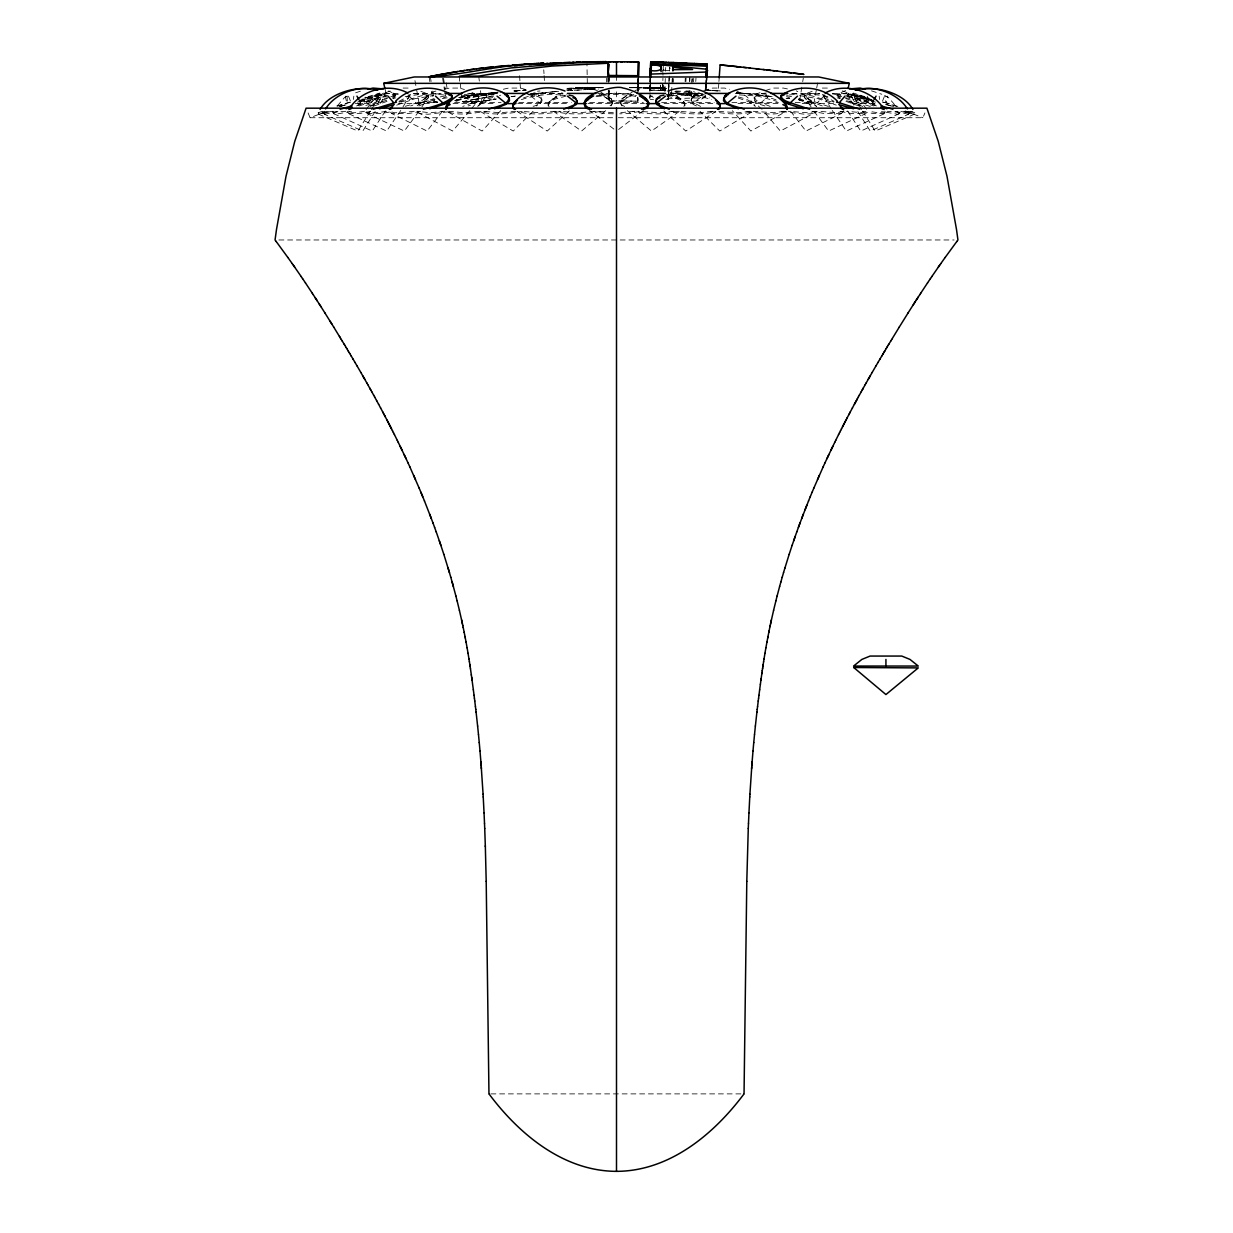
<?xml version="1.0" encoding="UTF-8"?>
<svg xmlns="http://www.w3.org/2000/svg" width="1233" height="1233" viewBox="0 0 1233 1233"><rect width="100%" height="100%" fill="white"/><g stroke="black" fill="none" stroke-linecap="round" stroke-linejoin="round"><path stroke-width="0.75" stroke-dasharray="5 3.75" d="M662.63 88.668L665.712 89.392M638.093 98.732L638.077 101.168L609.21 100.952L608.717 99.981L609.21 100.998L621.848 100.967M638.17 91.057L638.17 89.901M649.853 98.702L649.883 96.189L655.093 95.974M638.247 82.796L638.185 88.992M638.232 87.975L638.34 78.758L637.954 91.227L638.139 77.926M638.401 78.434L638 90.965M669.427 70.975L669.611 67.06M638.262 77.941L638.047 90.071L638.247 78.188M638.232 83.073L638.201 88.16M637.954 91.15L638.155 78.311M608.424 90.548L608.825 100.073L609.41 90.98M638.139 78.742L637.954 90.348M638.401 81.532L638.447 78.141M621.694 100.952L637.692 101.168L637.785 97.191M638.077 81.147L638.185 75.691M638.293 90.24L638.432 82.965M638.478 81.131L638.586 75.675M650.161 88.052L650.346 78.82L650.038 90.179L665.912 90.61M650.115 87.913L629.57 87.651L650.223 87.805L650.377 78.681M650.13 88.499L650.454 82.888M637.692 101.168L637.769 97.561M650.038 90.179L650.207 82.811M649.945 91.257L650.253 78.357M649.652 90.857L649.837 83.505M649.883 81.671L649.976 78.003M650.007 90.918L650.238 83.366M650.284 81.532L650.392 77.864L650.392 81.393M662.013 88.113L665.404 88.19L650.161 87.851L666.174 88.391L650.3 87.836L662.645 88.206L662.799 82.673L662.63 88.314M663 75.275L662.676 69.51M649.899 97.808L650.068 92.336M650.053 90.703L650.33 83.212M662.614 89.3L662.938 78.234M663.154 70.851L663.323 65.303M660.472 90.132L660.718 82.765M668.317 88.514L668.486 82.981M665.774 99.272L668.24 99.38L668.502 92.598M650.053 89.839C649.637 86.402 661.505 92.521 665.358 90.071M650.099 90.518L660.78 90.441L661.011 82.95M668.933 87.358L669.242 78.126M660.441 90.302L660.703 82.965M664.834 91.381L665.296 78.511M665.558 71.16L665.697 67.476M812.162 91.35L805.503 93.785L804.255 96.683L813.009 109.752M663.539 90.394L663.816 83.058M673.326 82.257L673.465 78.573M622.002 105.946L620.307 103.233L621.478 99.025L632.329 92.043M668.964 81.609L669.118 77.941M668.517 92.367L668.286 97.715L668.81 86.603M672.463 81.995L672.617 78.311M684.839 105.946L684.7 102.74C671.877 89.177 651.409 83.705 633.885 91.042M691.281 91.535L691.066 95.203L671.492 95.373L672.216 78.866M685.116 81.671L685.286 77.972M685.918 81.563L686.087 77.864M668.24 99.38L668.98 82.95M669.072 81.131L669.319 75.645M693.547 82.01L693.732 78.311M471.915 92.413L478.558 95.881L478.419 98.548L473.981 102.154L462.729 106.454M896.668 106.454L885.602 102.74L885.926 96.143M689.478 81.378L689.679 77.694M674.944 91.797C676.177 92.999 708.066 100.967 689.031 94.247L689.232 90.579M689.756 81.393L689.971 77.725M691.836 82.364L692.052 78.681M705.384 90.055L705.815 82.673M717.853 90.903L705.523 89.932L706.324 78.018L705.646 89.1M620.307 103.233L623.667 98.655L631.358 95.989L636.49 95.619M683.853 106.454L684.931 104.065M691.112 97.037L691.451 91.55M692.021 82.395L692.252 78.727M694.826 96.159L695.058 92.506M695.766 81.532L695.998 77.864M705.214 90.163L705.677 82.796M705.661 88.853L706.031 83.335M706.155 81.486L706.386 77.802L705.646 89.762M718.808 83.351L718.284 90.733L720.334 90.949M718.931 81.517L719.193 77.833M706.293 89.115L707.095 78.188M705.615 88.606L706.031 83.12M533.766 92.66C546.003 95.403 541.857 105.159 532.394 106.454M608.578 91.026L608.393 97.499M420.838 91.35L427.497 93.785L428.745 96.683L419.991 109.752M418.927 111.263L404.347 131.052L367.11 113.528L366.555 111.432M353.424 99.441L353.84 96.143M696.445 105.946L693.408 104.574C687.629 100.073 694.117 93.8 699.234 92.66M365.461 97.854L384.234 93.045L385.035 95.619L379.117 105.159M790.6 111.263L805.935 131.052L841.276 113.528L843.557 111.432M705.199 95.511L704.937 97.746L666.159 98.794M400.771 110.461L386.653 131.052L348.292 113.528L348.076 112.111L349.355 111.432M375.171 111.509L362.749 131.052L324.418 114.268L323.339 112.388L325.389 111.294M409.957 95.188L401.819 108.874M478.866 96.96L478.034 100.859L470.96 109.305M862.622 111.186L875.183 131.052L914.27 114.268L914.84 112.419L908.289 111.294M801.82 87.158L799.739 99.935L798.568 99.796M802.714 81.686L803.3 78.049M690.958 100.859C691.913 95.727 698.757 95.989 702.764 94.91M861.636 109.552L852.712 94.895L853.282 93.045L868.602 97.854M385.42 110.97L372.243 131.052L333.403 113.528L336.177 111.432M600.671 92.043L611.522 99.025L612.693 103.233L610.998 105.946M548.161 105.946L548.885 102.154L562.125 92.614M795.254 102.401L814.042 102.401L816.385 89.685M816.724 87.867L818.049 80.607M671.492 95.373L672.016 93.014L691.066 95.203M762.04 109.305C754.519 103.526 749.602 95.003 761.085 92.413M847.58 110.97L860.757 131.052L899.597 113.528L900.152 111.694L899.196 111.294M839.596 98.702L837.592 95.619L838.07 93.847L847.842 89.624M843.526 111.679L843.773 110.6M897.871 106.454L886.25 102.74L887.76 96.143M814.073 111.263L828.653 131.052L865.89 113.528L867.107 111.294L862.761 112.758L846.47 111.294M831.181 108.874L823.043 95.188M832.229 110.461L846.347 131.052L884.708 113.528L885.14 111.294M356.599 105.93L363.797 102.74L365.8 96.143M853.883 105.159L847.965 95.619L848.766 93.045L867.539 97.854M857.829 111.509L870.251 131.052L908.582 114.268L909.661 112.388L907.611 111.294M650.315 88.514L665.943 88.483M477.603 106.454L486.804 96.143L493.215 92.614M882.535 101.091L884.508 96.143M541.811 99.025L542.042 100.859L539.592 104.574L536.555 105.946M596.51 95.619L601.642 95.989L610.612 99.611L612.631 102.154L610.967 105.129L608.347 106.454M618.334 117.721L922.885 117.721L924.904 112.943M347.999 112.727L347.86 111.294M370.224 106.454L378.485 102.74L381.536 96.143M549.147 106.454L548.5 105.93C549.163 98.501 560.383 98.27 566.07 95.989M753.918 98.039L756.661 95.635L768.714 94.54M370.378 111.186L357.817 131.052L318.731 114.268L328.548 111.432M847.903 93.739L869.265 102.154L872.332 102.74L874.182 99.441M371.364 109.552L380.288 94.895L379.718 93.045L364.398 97.854M393.404 98.702L395.408 95.619L394.93 93.847L388.395 91.011M318.731 114.268L326.19 111.432M379.903 93.477L362.749 99.025M845.761 98.548L858.307 102.74L863.023 96.143M804.27 95.989L804.486 95.188M366.078 109.583L372.289 101.245L380.288 94.771L390.553 90.841M442.4 111.263L427.065 131.052L391.724 113.528L389.227 110.6M337.441 105.73L344.485 97.546L349.71 94.771M427.065 96.159L416.43 106.454C424.46 102.647 427.312 92.675 436.775 90.841M469.788 110.723L452.665 131.052L415.906 111.432L419.821 113.528L427.928 114.268L451.34 111.432M885.294 111.664L883.83 112.742L878.004 112.742L868.541 111.294M500.675 110.708L482.118 131.052L446.947 111.432C459.416 116.426 473.133 112.897 486.033 111.432M478.373 105.946L483.182 102.154L494.757 98.039M392.618 97.731L395.408 95.619M533.026 111.324L513.236 131.052L480.284 111.432C493.863 115.948 508.335 113.421 522.206 111.432M827.821 96.683C816.061 93.523 789.783 92.814 817.34 102.74L823.783 96.143M837.762 94.91L840.844 94.54M899.998 112.388L887.144 111.294M569.353 110.924L547.221 131.052L517.151 111.432C531.546 115.517 546.62 113.898 561.185 111.432M605.665 110.677L581.544 131.052L553.725 111.494M754.134 96.96L756.23 100.289L760.884 102.74L768.606 96.143M548.3 102.74L556.222 96.143M385.097 93.739L376.497 97.854L357.786 104.065M691.189 99.025L691.744 101.353L693.64 102.74L702.055 96.143M624.653 106.454L622.033 105.129L620.615 102.74L629.092 96.143M323.539 113.559L329.288 111.432M643.441 110.523L616.5 131.052M852.712 94.895L873.735 100.49L848.489 94.016L873.704 100.859M679.275 111.494L651.456 131.052L627.335 110.677M324.418 114.268L337.934 111.432M333.804 111.294L332.848 111.694L333.403 113.528M455.763 100.289L472.409 95.619M405.179 96.683C412.146 95.881 422.904 92.691 428.067 95.881C422.303 102.062 412.67 104.219 404.563 106.454M843.31 111.294L836.93 112.758L818.804 111.294M418.912 105.946L434.432 99.611M621.478 99.025L627.073 95.881L633.885 94.571M387.239 98.548L362.733 106.454M398.937 101.353L409.51 95.619M478.034 100.859L472.47 104.574L468.078 105.946M350.526 102.154L336.332 106.454M359.296 100.859L380.288 94.895M349.91 102.154L335.129 106.454M360.036 100.859L375.865 95.989L385.343 94.54M428.545 97.731L424.383 100.859L410.697 105.946M521.374 99.611C535.137 95.172 550.195 93.091 564.529 95.619M480.038 102.74L487.02 99.025L494.633 96.96M308.096 112.943L310.115 117.721L327.793 110.908M387.547 95.881L363.797 102.74M386.73 100.289L378.485 102.74M374.246 105.946L386.992 101.368M440.135 96.96L446.315 95.619M523.563 97.854C537.326 93.23 552.554 92.244 566.826 94.571M359.05 101.353L386.561 93.785L392.911 93.045L394.93 93.847L392.079 95.881M399.153 102.154L409.202 97.731M443.495 97.731L446.516 96.683M355.613 92.814L361.516 90.841M815.984 111.294L807.723 112.758L788.149 111.294M359.111 105.946L381.906 98.655L388.056 97.731M899.674 113.451L897.655 114.268L881.503 111.432M400.91 102.154L420.915 95.881L440.936 93.477M666.174 94.571C680.446 92.244 695.674 93.23 709.437 97.854M340.046 106.531L346.935 104.343M765.385 90.548L773.291 88.067L783.448 88.067L788.935 89.254M703.781 90.548L712.52 88.067L724.526 88.067L729.689 89.254M552.338 99.025L560.645 95.881L566.039 95.188M601.272 94.571L616.5 93.045L631.728 94.571M596.001 96.683C609.472 93.831 623.528 93.831 636.999 96.683M359.003 100.49L386.052 93.431L400.417 93.431M421.994 102.74L434.232 98.548M668.471 95.619C682.805 93.091 697.863 95.172 711.626 99.611M341.187 105.946L347.336 104.574M357.508 102.154L380.242 94.54M369.191 105.946L385.559 100.859M566.81 90.379L575.472 88.067L588.449 88.067L599.115 91.042M322.275 111.294L318.206 112.758L324.711 111.294M359.296 102.154L387.116 95.619M390.83 96.683L396.255 95.635M396.702 105.144L415.059 98.655L433.384 95.619M784.065 111.294L774.031 112.758L753.363 111.294M393.342 95.188L400.71 93.847M503.311 89.254L508.474 88.067L520.48 88.067L525.72 89.547M392.695 98.548L395.793 97.854M407.876 95.188L410.681 94.571M444.065 89.254L449.552 88.067L459.709 88.067L464.456 89.547M432.752 91.088L434.586 102L436.235 101.645M431.55 91.319L433.399 102.231L436.79 101.507M348.292 113.528L359.728 113.528L370.501 111.432M455.933 101.368L463.623 98.655L479.19 96.189M461.173 92.645L462.452 101.738L473.056 99.642M693.64 95.881L702.902 93.847M454.592 100.459L455.886 100.212M749.926 111.294L738.367 112.758L716.99 111.294M456.487 100.104L475.676 95.989L493.801 94.895M456.272 99.965L473.765 97.037M487.821 100.474L478.327 101.568M474.982 99.287L463.007 101.661L464.887 101.676M473.302 99.626L487.405 97.207M475.953 101.553L481.872 101.63L495.651 99.087M488.484 100.412L492.059 99.765M358.109 105.144L385.035 95.619M475.661 99.164L477.695 98.81M766.464 93.045L758.357 93.785M478.373 98.686L480.408 98.332M493.061 99.596L494.048 99.426M494.541 99.334L496.514 99.01M339.167 106.454L342.204 105.93M332.756 111.294L323.277 112.742M416.615 89.685L418.958 102.401L435.064 99.703M481.086 98.224L484.507 97.654M712.273 111.294L699.373 112.758L677.672 111.294M485.848 97.438L493.154 96.328M459.231 97.422L464.379 96.621M459.971 97.361L486.711 93.677L471.191 95.635M736.825 93.477C750.465 93.138 764.491 95.419 777.237 100.289M474.15 96.883L486.881 95.08M488.545 97.006L495.327 95.989M345.856 111.294L333.002 112.388M789.474 94.895L794.314 94.54M458.661 97.499L478.019 94.71M479.39 96.082L489.085 94.787M673.881 111.294L659.902 112.758L638.309 111.294M467.785 96.128L469.48 95.881M511.356 96.667L512.389 96.528M511.001 96.667L514.454 96.236M512.882 96.405L515.486 96.082M442.231 98.548L447.656 97.792M499.396 95.419L500.752 95.234M472.886 95.403L474.597 95.157M364.459 111.294L354.996 112.742L349.17 112.742L347.783 111.694M488.206 94.833L495.743 93.924M634.456 111.294L619.644 112.758M489.963 94.602L497.962 93.646M479.729 94.494L483.166 94.062M386.53 111.294C380.519 112.604 369.653 112.897 366.093 112.111M594.691 111.294L579.34 112.758L559.119 111.294M739.199 94.895L757.324 95.989L777.067 101.368M414.196 111.294L400.371 112.758L394.283 112.742L389.69 111.294M555.328 111.294L539.7 112.758L520.727 111.294M678.165 111.432C663.277 115.116 647.849 114.315 632.883 111.432M528.618 94.386L533.01 93.831M488.314 93.461L468.047 95.789L502.494 92.028M530.483 94.17L536.802 93.415M444.851 111.294L430.163 112.758L417.016 111.294M516.01 111.294L500.413 112.758L483.074 111.294M479.637 111.294L464.348 112.758L448.935 111.294M534.243 93.739L540.516 93.03M495.728 92.675L468.047 95.789L499.427 92.275L466.166 95.789L497.593 92.583M538.004 93.338L544.169 92.66M462.082 95.789L498.394 92.028M493.878 92.845L496.652 92.552M639.357 111.432L628.861 113.528L619.644 113.821M541.765 92.937L553.355 91.859M367.11 113.528L381.321 113.528L392.818 111.432M545.525 92.567L550.75 92.09M600.117 111.432C585.151 114.315 569.723 115.116 554.835 111.432M551.552 91.966L555.975 91.627M351.497 111.432L335.345 114.268L333.326 113.451M537.449 91.196L539.992 90.98M554.511 91.72L558.58 91.412M513.914 90.934L525.196 90.163L513.945 90.98L516.689 90.764M516.088 90.795L518.862 90.579M427.497 93.785L413.286 93.785M514.654 90.903L526.044 90.101L515.055 90.872M420.653 111.432L408.601 113.528L391.724 113.528M515.117 90.903L526.152 90.101L513.175 90.98M914.27 114.268L900.244 111.294M567.827 90.687L576.227 90.148M570.833 90.487L572.636 90.363M574.285 90.302L584.642 89.655M576.921 90.132L585.675 89.608M566.702 89.177L573.761 88.807M584.796 89.701L587.432 89.577L586.954 63.746M569.954 89.007L571.511 88.93M587.124 89.531L587.925 89.547M433.399 102.231L437.7 102.046L434.586 102M587.879 89.5L589.913 89.454M653.552 99.534L650.253 99.642M573.037 88.853L576.058 88.699M589.405 89.423L598.421 89.115M574.501 88.791L578.246 88.606M590.175 89.392L598.144 89.13M577.291 88.668L584.581 88.375M578.616 88.606L581.128 88.514M847.657 94.54L857.135 95.989L872.964 100.859M567.041 88.36L584.627 87.82M474.643 93.785L466.536 93.045M568.906 88.283L586.399 87.774M584.118 88.375L585.875 88.314M585.644 88.344L589.59 88.221M484.862 93.847L496.175 93.477M587.524 88.267L591.362 88.16M590.576 88.175L596.895 88.005M591.979 88.129L594.553 88.067M530.098 93.847L539.36 95.881M832.29 93.847L839.658 95.188M462.452 101.738L463.67 101.707M819.714 93.785L805.503 93.785M585.86 87.79L588.449 87.743M588.126 87.743L590.515 87.697M464.194 101.63L467.307 101.645M590.222 87.713L592.595 87.666M592.133 87.682L594.676 87.635M465.365 101.615L468.525 101.63M593.874 87.651L598.991 87.589M603.369 87.682L575.225 88.067L603.06 87.651M596.448 87.605L600.764 87.558M467.723 101.584L470.944 101.599M598.822 87.574L602.213 87.543M600.579 87.558L602.829 87.543M468.894 101.568L472.162 101.584M471.253 101.553L474.582 101.584M438.686 94.54L443.526 94.895M472.424 101.538L475.799 101.584M403.114 88.067L410.651 88.067M822.349 88.067L829.886 88.067M413.487 93.431L441.137 93.431M467.708 93.431L497.762 93.431M531.67 93.431L565.623 93.431M597.681 93.431L631.558 93.431M701.33 93.431L667.377 93.431C677.857 99.179 697.955 106.392 705.415 95.588M735.238 93.431L765.292 93.431M791.863 93.431L819.513 93.431M832.583 93.431L846.948 93.431L873.997 100.49M418.958 102.401L437.746 102.401M454.592 102.401L501.107 102.401M518.831 102.401L571.357 102.401M589.651 102.401L643.349 102.401M661.643 102.401L714.169 102.401M731.893 102.401L778.408 102.401M355.32 103.603L381.059 103.603M398.151 103.603L430.502 103.603M453.05 103.603L494.032 103.603M517.752 103.603L569.107 103.603M587.956 103.603L644.505 103.603M664.032 103.603L715.494 103.603M737.981 103.603L779.842 103.603M802.19 103.603L835.851 103.603M851.741 103.603L876.987 103.603M310.115 117.721L616.5 117.721M278.905 239.973L954.095 239.973M490.888 1093.887L742.112 1093.887M629.878 87.635L635.442 87.651M631.943 87.635L633.469 87.635M799.616 95.619L817.941 98.655L836.298 105.144M474.782 101.538L478.219 101.599M613.356 112.758L598.544 111.294M845.884 95.619L873.704 102.154M634.887 87.635L652.473 87.867M629.693 87.605L649.067 87.913M855.425 95.635L852.758 94.54M847.965 95.619L874.891 105.144M650.161 87.851L656.31 87.975M657.189 87.975L658.468 88.005M654.985 88.021L661.119 88.067M657.312 88.067L661.689 88.19M660.009 88.067L662.645 88.206M837.592 95.619L840.382 97.731M665.728 88.329L652.673 87.913L665.912 88.375M653.336 87.913L666.575 88.391M675.746 90.98L694.549 91.874M914.794 112.758L910.725 111.294M685.902 90.918L693.932 91.334M705.553 89.917L720.642 90.949M841.276 113.528L824.399 113.528L812.347 111.432M717.436 90.888L707.973 90.271L715.371 90.98M664.31 70.219L669.427 70.605M660.78 90.441L665.758 90.826M667.392 96.189L668.348 96.266M781.66 111.432L805.072 114.268L813.179 113.528L817.094 111.432L780.335 131.052L763.212 110.723M746.967 111.432C759.867 112.897 773.584 116.426 786.053 111.432L750.882 131.052L732.325 110.708M840.182 111.432L851.679 113.528L865.89 113.528M862.499 111.432L873.272 113.528L884.708 113.528M710.794 111.432C724.665 113.421 739.137 115.948 752.716 111.432L719.764 131.052L699.974 111.324M786.685 95.619L792.865 96.96M671.815 111.432C686.38 113.898 701.454 115.517 715.849 111.432L685.779 131.052L663.647 110.924M613.356 113.821L604.139 113.528L593.643 111.432M675.052 91.581L702.224 94.509M895.066 111.432L908.582 114.268M844.944 97.731L851.094 98.655L873.889 105.946M736.455 92.552L738.243 92.752M903.712 111.432L909.738 112.727M738.798 92.86L743.73 93.338M736.64 92.629L740.047 92.937M792.064 93.477L812.085 95.881L832.09 102.154M741.033 93.107L747.583 93.754M749.602 93.97L753.086 94.355M746.643 93.723L755.906 94.679M757.324 94.833L766.926 96.004M755.397 94.694L761.362 95.357M767.65 96.02L772.12 96.544M765.354 95.758L771.75 96.575M786.115 98.27L789.105 98.64M906.81 111.432L914.454 113.821M786.947 98.316L789.706 98.655M836.745 95.635L842.17 96.683M464.286 94.54L476.339 95.635L479.082 98.039M798.691 99.781L814.042 102.401M527.693 94.54C532.394 95.927 540.593 94.926 542.042 100.859M904.452 111.432L909.461 113.559M666.961 95.188L672.355 95.881L680.662 99.025M870.267 106.454L858.307 102.74M798.768 98.548L811.006 102.74L816.57 106.454L804.147 94.771L796.225 90.841M890.796 105.93L893.833 106.454M828.437 106.454L817.34 102.74M870.251 99.025L853.097 93.477M885.664 104.574L891.813 105.946M883.09 102.154L886.25 102.74M882.474 102.154L885.602 102.74M770.271 106.454L760.884 102.74M896.823 111.432L899.597 113.528M876.401 105.93L869.203 102.74L845.453 95.881M847.441 100.859L863.809 105.946M840.921 95.881L838.147 93.785L846.439 93.785L873.95 101.353M862.776 106.454L846.27 100.289M701.253 93.816L688.893 92.413L689.031 94.247M822.319 94.571L825.124 95.188M837.207 97.854L840.305 98.548M738.243 98.039L749.818 102.154L754.627 105.946M669.334 67.846L670.444 68.2M700.606 106.454L693.64 102.74M599.115 94.571L605.927 95.881L611.522 99.025M666.93 95.989C673.064 98.239 681.926 98.393 684.885 105.144M392.156 94.54L395.238 94.91M875.492 102.154L856.843 95.989M702.147 94.047L704.351 94.818M846.008 101.368L858.754 105.946M823.798 97.731L833.847 102.154M822.303 105.946L808.617 100.859L804.455 97.731M883.645 111.432L885.001 112.727M823.49 95.619L834.063 101.353M886.065 104.343L892.954 106.531M738.367 96.96L745.98 99.025L752.962 102.74L755.397 106.454M871.484 90.841L881.811 94.278M786.484 96.683L789.505 97.731M764.922 105.946L760.53 104.574L754.966 100.859M653.367 97.361L650.084 95.558M842.447 90.841L852.712 94.771L860.711 101.245L866.922 109.583M905.207 110.908L922.885 117.721M664.048 70.127L663.184 69.772M872.332 102.74L875.214 104.065M798.568 99.611L814.088 105.946M884.6 95.465L888.515 97.546L895.559 105.73M736.563 90.841L746.212 96.143L752.962 102.74M613.911 129.095L589.559 110.523M603.923 96.159L612.385 102.74M530.945 96.143L539.36 102.74M676.809 96.159L684.7 102.74M464.394 96.143L472.116 102.74M409.217 96.143L415.66 102.74M805.92 96.143L811.006 102.74M369.977 96.143L374.693 102.74M358.818 99.441L360.668 102.74M851.464 96.143L854.515 102.74M348.492 96.143L350.465 101.091M318.206 112.758L318.546 113.821M867.2 96.143L869.203 102.74M428.514 95.188L428.73 95.989M384.881 88.391L386.052 93.431M345.24 96.143L346.75 102.74M414.951 80.607L416.276 87.867M429.069 76.77L429.993 82.226M430.302 76.538L431.211 81.995M442.647 78.295L444.358 89.208M444.651 91.026L445.791 98.301M443.541 78.249L445.252 89.161M446.254 82.827L447.332 90.132M459.416 76.199L459.616 81.732M460.433 83.474L460.911 90.826M879.16 96.143L879.576 99.441M478.712 76.138L479.39 81.625M480.516 90.687L481.872 101.63M519.586 75.722L519.956 81.255M520.079 83.089L520.557 90.471M612.631 102.154L612.693 103.233M548.069 104.065L548.13 105.129M543.753 69.803L544 73.641M544.107 75.552L544.477 81.316M347.074 96.143L347.398 102.74M609.04 76.77L609.179 81.948M608.347 78.588L608.393 81.964M608.347 78.82L608.378 82.303M609.04 75.46L609.071 80.962M609.148 90.024L609.21 100.998M608.316 90.256L608.378 97.315M607.838 78.018L607.854 81.717M606.59 78.28L606.605 81.979M616.5 75.444L616.5 82.133M616.5 91.828L616.5 100.936"/><path stroke-width="1.5" d="M638.571 68.694L638.586 75.675M706.925 64.347L706.74 66.228L650.623 63.931L650.87 62.575L686.719 63.099M650.639 63.715L650.33 77.278M650.623 64.363L652.149 64.393M638.355 76.585L638.602 61.804L636.814 61.789M650.592 73.055L650.7 62.051L653.521 62.02M746.797 881.302L744.038 1093.887M746.797 881.318L748.277 828.499M650.685 71.807L650.87 62.575M650.346 76.739L650.824 63.962L707.095 69.218L706.571 76.554M650.3 76.508L650.808 64.039M607.823 76.169L607.761 63.253L609.272 64.578L608.27 71.838L609.04 75.46L638.185 75.691L638.555 62.097L638.54 62.868M650.592 70.528L650.392 77.864L650.592 70.528C664.51 72.793 665.327 63.376 650.562 65.457M661.058 71.714L661.242 66.197M748.277 828.53L748.493 823.305M672.925 70.959L673.079 67.276L692.592 69.51L672.617 69.695L673.079 67.276M748.493 823.336L748.955 812.824M787.147 109.444L787.163 106.454C772.891 87.497 744.439 81.548 724.634 95.881C721.475 105.036 738.29 106.562 744.208 109.259M748.955 812.855L749.772 796.919M749.756 796.965L749.911 794.237M749.911 794.283L751.899 764.537M706.139 77.14L706.91 64.239L706.093 64.178M706.278 77.032L707.141 64.255L669.735 63.361L694.287 64.702L694.472 63.561L700.93 63.762M706.447 76.199L707.141 65.149L691.898 64.286M706.031 77.278L706.74 66.228M706.386 77.802L707.018 65.179M706.879 71.868L707.095 69.218M719.193 77.833L720.103 64.917L737.01 66.613M751.591 768.621L751.698 767.265M706.447 77.633L706.863 72.007L650.608 74.103M751.791 765.955L753.009 750.851M752.007 763.227L752.099 761.855M753.009 750.897L753.748 742.59M753.748 742.651L754.534 734.313M754.534 734.359L755.382 725.99M755.382 726.052L756.908 712.104M756.908 712.165L757.232 709.314M591.516 109.259C566.887 99.102 614.573 83.829 623.05 88.067C631.281 89.177 662.275 102.015 641.484 109.259M757.232 709.376L757.571 706.524M757.555 706.586L758.249 700.945M758.233 701.007L758.588 698.14M758.572 698.217L758.942 695.35M758.927 695.427L759.651 689.771M759.651 689.833L760.391 684.176M760.391 684.253L760.961 679.969M760.946 680.046L761.146 678.582M761.146 678.643L761.871 673.403M761.84 673.68L761.963 672.694M761.932 672.971L762.271 670.598M762.225 670.875L762.533 668.764M762.533 668.841L762.641 668.07M762.626 668.147L762.842 666.668M762.842 666.745L763.057 665.265M763.042 665.342L763.165 664.556M763.15 664.633L763.597 661.751M763.581 661.828L764.044 658.946M764.028 659.023L764.953 653.336M764.938 653.413L765.909 647.741M674.066 63.453L678.628 62.914M765.893 647.818L766.926 642.162M766.911 642.239L767.974 636.552M767.697 638.031L768.806 632.359M768.791 632.452L769.084 630.972M769.068 631.049L769.793 627.489M769.931 626.888L770.24 625.408M770.147 625.84L770.533 624.021M770.517 624.114L770.671 623.328M770.979 621.941L770.656 623.42M770.964 622.033L771.272 620.553M771.257 620.646L771.426 619.875M771.411 619.952L773.615 610.273M848.119 88.391L849.306 83.351L818.727 76.97L414.273 76.97L383.694 83.351L384.881 88.391M773.584 610.35L775.927 600.733M775.896 600.81L777.129 595.986M777.098 596.063L779.61 586.538M779.595 586.631L780.905 581.837M780.89 581.93L782.215 577.214M782.2 577.306L783.556 572.59M783.525 572.682L784.928 567.997M784.897 568.089L789.166 554.341M789.135 554.434L792.125 545.325M792.095 545.418L796.811 531.793M793.636 540.886L795.208 536.37M796.78 531.885L800.047 522.884M798.398 527.416L803.377 514.069M801.666 518.554L808.555 500.922M805.072 509.691L806.798 505.299M808.509 501.014L810.312 496.56M810.281 496.668L812.1 492.244M812.069 492.337L813.903 487.944M813.872 488.037L823.166 466.845M817.525 479.529L819.359 475.321M823.12 466.937L825.062 462.699M825.016 462.791L828.884 454.499M826.927 458.676L834.71 442.4M565.038 91.042C547.329 84.044 524.719 88.606 513.051 104.065C511.942 106.115 513.652 108.489 515.564 109.259M830.826 450.43L832.768 446.408M834.664 442.493L835.681 440.428M835.635 440.52L838.61 434.525M838.563 434.617L839.596 432.583M839.55 432.675L840.567 430.641M840.521 430.733L841.553 428.699M841.507 428.791L843.526 424.861M842.493 426.865L844.019 423.89M844.466 423.027L845.006 421.994M843.973 423.982L844.513 422.934M845.453 421.131L845.992 420.083M844.959 422.071L845.499 421.039M846.732 418.665L845.946 420.176M847.179 417.802L848.843 414.658M847.225 417.71L846.686 418.742M848.797 414.735L849.337 413.718M786.947 109.259L785.529 105.946L782.847 104.574M849.707 413.009L850.277 411.93M849.29 413.795L849.784 412.87M850.2 412.084L852.435 407.892M852.388 407.984L858.384 396.934M854.377 404.301L857.397 398.752M858.338 397.026L859.37 395.13M859.324 395.223L861.358 391.539M861.312 391.632L865.319 384.465M862.299 389.844L863.285 388.071M874.182 99.441L876.046 96.143M865.273 384.557L866.306 382.723M866.26 382.8L872.178 372.428M868.263 379.255L870.236 375.818M872.132 372.505L876.062 365.723M876.016 365.8L878.004 362.425M877.942 362.502L879.915 359.157M879.869 359.235L881.826 355.921M883.83 352.546L881.78 355.998M883.784 352.638L886.311 348.4M882.828 354.225L883.337 353.393M884.323 351.713L884.832 350.881M886.758 347.644L887.298 346.75M887.251 346.827L888.284 345.117M886.265 348.477L886.804 347.567M888.731 344.377L890.719 341.094M888.238 345.194L888.777 344.3M891.644 339.568L899.242 327.146M890.673 341.156L891.69 339.491M899.196 327.207L908.212 312.75M908.166 312.797L913.745 303.996M320.087 109.398C328.764 94.217 352.7 86.726 369.792 88.93M913.299 304.705L915.41 301.422M914.162 303.349L919.864 294.533M916.227 300.158L918.215 297.076M920.635 293.346L927.555 282.881M919.833 294.579L920.666 293.315M927.524 282.912L930.437 278.596M930.422 278.627L931.84 276.531M931.809 276.562L940.764 263.631M348.847 109.583C359.944 90.302 388.287 82.21 407.969 93.091M569.045 95.188L572.698 95.881L575.364 97.854L577.059 101.353L573.823 105.129L563.712 109.259M938.375 267.037L939.592 265.311M940.748 263.662L945.141 257.481M325.574 108.905C335.653 92.706 359.527 84.46 377.745 90.302M945.141 257.497L956.808 241.498M956.808 241.498L957.949 239.973L956.484 229.353L946.99 176.257L938.205 141.24L926.908 108.18L306.092 108.18L294.795 141.24L286.01 176.257L276.516 229.353L275.051 239.973L276.192 241.498M743.699 1094.318C713.506 1134.576 669.272 1171.196 616.5 1171.35C563.728 1171.196 519.494 1134.576 489.301 1094.318M389.289 109.259L392.973 105.93M836.544 102.154L839.272 102.74L844.929 96.143M706.925 72.161L707.603 70.512L705.893 69.002M587.987 99.611C584.18 101.152 582.839 105.714 586.631 108.288L589.621 109.444M837.438 101.245C823.197 86.433 797.689 83.613 780.921 95.619C781.398 99.703 786.808 101.615 790.353 102.74L797.504 96.143M395.562 101.245C409.294 86.973 432.598 84.276 449.829 93.785C451.386 94.556 453.081 96.112 451.571 97.854C443.556 104.188 433.153 106.5 423.412 109.259M516.01 102.154L512.789 105.946L513.051 108.288L514.469 109.444M389.982 109.444L391.971 108.288M445.853 109.444L445.837 106.454C460.109 87.497 488.561 81.548 508.366 95.881C511.525 105.036 494.71 106.562 488.792 109.259M727.84 102.74L735.978 96.143M584.165 102.74L592.426 96.143M718.531 109.444L719.949 108.288L720.211 105.946L716.99 102.154M663.955 95.188L660.302 95.881L656.218 99.025L656.31 102.154L657.004 102.74L665.527 96.143M517.459 100.289L513.683 102.74M651.486 67.029L650.223 68.832L651.61 70.558M726.622 95.989L723.74 98.039L723.524 100.859L727.547 104.574L738.428 108.751M717.436 109.259C719.348 108.489 721.058 106.115 719.949 104.065C708.281 88.606 685.671 84.044 667.962 91.042M784.126 94.91L781.121 95.989L780.458 97.731L782.97 100.859L789.921 104.574L803.269 108.751M593.643 95.881L586.631 99.025M396.456 102.154L373.075 109.259M349.956 109.259L351.266 108.627M352.052 106.994L346.088 108.751M855.255 90.302C873.473 84.46 897.347 92.706 907.426 108.905M643.379 109.444L646.369 108.288C650.161 105.714 648.82 101.152 645.013 99.611M728.302 94.571L724.634 95.881M825.031 93.091C844.713 82.21 873.056 90.302 884.153 109.583M450.153 104.574L447.471 105.946L446.053 109.259M368.05 89.254L372.952 88.067L383.54 88.93M340.108 109.259L351.729 105.93M568.552 108.751L576.15 104.574C578.477 101.892 576.196 97.808 572.852 97.731M660.148 97.731C656.804 97.808 654.523 101.892 656.85 104.574L664.448 108.751M433.785 75.814L430.302 76.538L434.679 76.569M434.679 75.629L436.513 75.259M439.672 74.643L429.069 76.77C464.564 74.982 499.319 64.594 535.122 64.178M394.236 104.574L379.456 108.751M437.438 75.09L443.248 73.965M440.243 74.566L457.659 71.529M443.988 73.872L447.702 73.209M494.572 108.751L505.453 104.574L509.476 100.859L509.26 98.039L506.378 95.989M449.105 72.978L460.279 71.16M429.731 108.751L443.079 104.574L450.03 100.859L452.542 97.731L451.879 95.989L448.874 94.91M459.986 71.16L463.069 70.743M461.157 70.99L467.276 70.127M463.485 70.635L464.656 70.466M787.764 93.477L783.171 93.785M466.999 70.127L476.924 68.832M849.46 88.93L860.048 88.067L864.95 89.254M469.341 69.803L474.042 69.171M476.385 68.863L493.03 66.952M490.611 68.493L491.952 68.324M478.743 68.57L483.459 68M885.926 666.051L853.59 666.051L861.852 659.424L870.097 656.064L901.77 656.064L910 659.424L918.261 666.051L885.926 666.051L885.926 659.424M485.817 67.723L531.284 63.823M863.208 88.93C880.3 86.726 904.236 94.217 912.913 109.398M496.267 66.628L509.167 65.426M514.515 65.858L517.413 65.596M512.404 65.164L515.641 64.902M529.019 64.625L531.916 64.393M518.862 64.655L522.376 64.409M534.814 64.193L582.947 61.989M523.563 64.332L528.356 64.024M537.727 63.993L543.537 63.623M529.466 63.946L535.076 63.623M546.435 63.453L547.822 63.376M533.781 63.684L537.264 63.5M536.324 63.546L538.744 63.422M549.903 63.253L551.29 63.176M564.529 63.407L566.147 63.315M538.097 63.453L543.815 63.16L540.455 63.33M567.766 63.237L511.217 67.907L459.416 76.199L478.712 76.138L513.236 70.404L551.86 66.058L607.761 63.253M552.677 63.114L556.838 62.898M567.257 63.253L573.037 62.96M568.583 63.191L569.384 63.16M449.829 93.785L445.236 93.477M557.532 62.868L561.292 62.698M572.621 63.006L593.474 62.236M563.805 62.606L570.093 62.359M572.59 62.282L573.854 62.236M576.366 62.159L580.126 62.051M592.302 62.251L594.923 62.189M594.229 62.205L596.957 62.128M582.639 61.989L584.149 61.958M596.356 62.159L599.238 62.097M583.903 61.958L586.415 61.912M598.313 62.097L601.041 62.035M585.952 61.912L587.756 61.881M600.671 62.066L602.398 62.02M587.663 61.881L594.368 61.773M602.105 62.035L605.126 61.958M604.987 61.974L609.302 61.912M593.952 61.773L596.464 61.742M609.225 61.897L610.751 61.897M596.171 61.742L598.806 61.712M610.582 61.881L613.618 61.85M598.575 61.712L601.01 61.696M613.31 61.85L616.038 61.82M600.363 61.696L603.199 61.665M615.067 61.835L617.872 61.82M602.829 61.665L605.958 61.65M617.332 61.804L621.37 61.773M605.079 61.65L606.497 61.65M620.631 61.789L622.896 61.773M622.002 61.789L624.915 61.758M624.761 61.773L627.505 61.773M626.934 61.758L628.969 61.758M383.694 83.351L849.306 83.351M446.454 93.431L462.406 93.431M503.295 93.431L527.847 93.431M567.411 93.431L595.801 93.431M637.199 93.431L665.589 93.431M705.153 93.431L729.705 93.431M770.594 93.431L786.546 93.431M442.632 103.603L449.506 103.603M504.806 103.603L515.933 103.603M574.855 103.603L586.291 103.603M646.262 103.603L659.547 103.603M716.99 103.603L728.271 103.603M785.359 103.603L789.105 103.603M630.017 61.758L638.524 61.804M628.892 61.773L631.635 61.773M632.776 61.773L635.766 61.789M650.7 62.051L651.486 62.066M652.904 62.035L656.249 62.082M655.155 62.082L658.977 62.143M657.405 62.128L664.171 62.297M659.67 62.189L663.354 62.359M663.061 62.251L666.437 62.359M665.789 62.328L668.687 62.436M664.618 63.5L663.354 62.683M668.517 62.405L671.245 62.498M672.601 62.529L674.004 62.59M670.952 62.498L678.165 62.729M677.718 62.744L680.94 62.837M679.969 62.821L682.327 62.898M685.101 63.006L682.219 62.914L685.918 63.207M684.469 63.006L694.811 63.453M686.026 64.301L691.99 64.578M695.936 63.623L698.957 63.792M700.498 63.869L704.752 63.977M702.07 63.962L707.048 64.116M732.263 66.12L720.226 64.933M732.911 66.243L740.571 66.998M736.825 66.659L750.173 68.031M743.453 67.368L746.289 67.676M749.202 67.985L767.45 70.034M755.829 68.647L758.727 68.971M763.088 69.464L764.568 69.634M766.387 69.849L770.717 70.42M772.86 70.605L774.817 70.836M768.483 70.081L777.761 71.237M776.744 71.052L784.28 72.023M784.049 71.93L803.916 74.396L793.528 73.071M791.416 72.886L782.292 71.714M853.544 108.751L838.764 104.574M886.912 108.751L880.948 106.994M881.271 105.93L892.892 109.259M809.588 109.259L790.353 102.74M859.925 109.259L839.272 102.74M669.288 109.259L659.177 105.129L657.004 102.74M508.366 95.881L504.698 94.571M646.369 99.025L639.357 95.881M840.027 105.93L843.711 109.259M841.029 108.288L843.018 109.444M881.734 108.627L883.044 109.259M719.317 102.74L715.541 100.289M567.473 96.143L575.996 102.74M640.574 96.143L648.835 102.74M497.022 96.143L505.16 102.74M435.496 96.143L442.647 102.74M388.071 96.143L393.728 102.74M276.192 241.498L287.859 257.497M287.859 257.481L292.252 263.662M292.236 263.631L301.191 276.562M293.423 265.326L294.641 267.068M301.16 276.531L302.578 278.627M302.563 278.596L305.476 282.912M305.445 282.881L312.365 293.346M312.334 293.315L313.167 294.579M313.136 294.533L315.972 298.895M315.155 297.646L319.701 304.705M316.403 299.573L317.22 300.837M319.255 303.996L320.919 306.632M320.534 306.015L324.834 312.797M324.788 312.75L333.804 327.207M330.151 321.32L331.97 324.248M333.758 327.146L341.356 339.568M339.445 336.409L340.4 337.981M341.31 339.491L342.327 341.156M342.281 341.094L344.269 344.377M344.223 344.3L344.762 345.194M344.716 345.117L346.242 347.644M346.196 347.567L346.735 348.477M346.689 348.4L348.215 350.958M348.168 350.881L349.216 352.638M349.17 352.546L349.71 353.47M349.663 353.393L351.22 355.998M351.174 355.921L353.131 359.235M353.085 359.157L355.058 362.502M354.996 362.425L356.984 365.8M356.938 365.723L360.868 372.505M360.822 372.428L366.74 382.8M362.826 375.911L364.783 379.332M356.954 96.143L358.818 99.441M366.694 382.723L367.727 384.557M367.681 384.465L371.688 391.632M369.715 388.071L370.701 389.844M371.642 391.539L373.676 395.223M373.63 395.13L374.662 397.026M374.616 396.934L376.651 400.648M376.604 400.555L378.623 404.301M378.577 404.208L380.612 407.984M380.565 407.892L382.8 412.084M382.723 411.93L383.293 413.009M383.216 412.87L383.71 413.795M383.663 413.718L384.203 414.735M384.28 414.889L384.773 415.829M384.573 415.444L385.266 416.769M385.066 416.384L387.054 420.176M387.008 420.083L387.547 421.131M387.501 421.039L388.041 422.071M387.994 421.994L388.534 423.027M388.487 422.934L389.027 423.982M388.981 423.89L391.493 428.791M389.474 424.861L392.479 430.733M392.433 430.641L393.45 432.675M393.404 432.583L394.437 434.617M394.39 434.525L397.365 440.52M397.319 440.428L398.336 442.493M398.29 442.4L406.073 458.676M400.232 446.408L402.174 450.43M404.116 454.499L407.984 462.791M407.938 462.699L409.88 466.937M409.834 466.845L419.128 488.037M413.641 475.321L415.475 479.529M419.097 487.944L422.719 496.668M420.9 492.244L424.491 501.014M424.445 500.922L431.334 518.554M429.623 514.069L432.983 522.977M432.953 522.884L434.602 527.416M434.571 527.323L436.22 531.885M436.189 531.793L440.905 545.418M439.333 540.794L443.865 554.434M443.834 554.341L449.475 572.682M448.072 567.997L450.8 577.306M450.785 577.214L453.405 586.631M452.095 581.837L455.902 596.063M455.871 595.986L457.104 600.81M457.073 600.733L459.416 610.35M459.385 610.273L461.589 619.952M461.574 619.875L461.743 620.646M461.728 620.553L462.036 622.033M462.021 621.941L462.329 623.328M462.19 622.727L462.483 624.114M462.467 624.021L462.791 625.501M462.76 625.408L463.223 627.582M463.207 627.489L464.209 632.452M464.194 632.359L465.041 636.644M465.026 636.552L465.303 638.031M465.288 637.954L466.089 642.239M466.074 642.162L467.107 647.818M467.091 647.741L468.062 653.413M468.047 653.336L468.972 659.023M468.956 658.946L469.419 661.828M469.403 661.751L469.85 664.633M469.835 664.556L469.958 665.342M469.943 665.265L470.158 666.668M470.066 666.036L470.467 668.841M470.467 668.764L471.36 675.083M471.33 674.805L471.854 678.582M471.669 677.256L472.054 680.046M472.039 679.969L473.349 689.833M473.349 689.771L474.073 695.427M474.058 695.35L474.428 698.217M474.412 698.14L474.767 701.007M474.751 700.945L475.445 706.586M475.429 706.524L475.768 709.376M475.768 709.314L476.092 712.165M476.092 712.104L477.618 726.052M477.618 725.99L478.466 734.359M478.466 734.313L479.252 742.651M479.252 742.59L479.991 750.897M479.991 750.851L480.993 763.165M480.901 761.855L481.209 765.955M481.101 764.537L483.089 794.283M481.317 767.311L481.409 768.668M483.089 794.237L483.244 796.965M483.228 796.919L484.045 812.855M484.045 812.824L484.507 823.336M484.507 823.305L484.723 828.53M484.723 828.499L485.34 846.485M485.324 845.884L486.203 881.318M488.962 1093.887L486.203 881.302M638.54 63.176L638.571 68.154M616.5 61.82L616.5 75.444M616.5 108.18L616.5 1171.35M853.745 667.515L885.926 694.549L918.261 667.901L853.745 667.515"/></g></svg>
